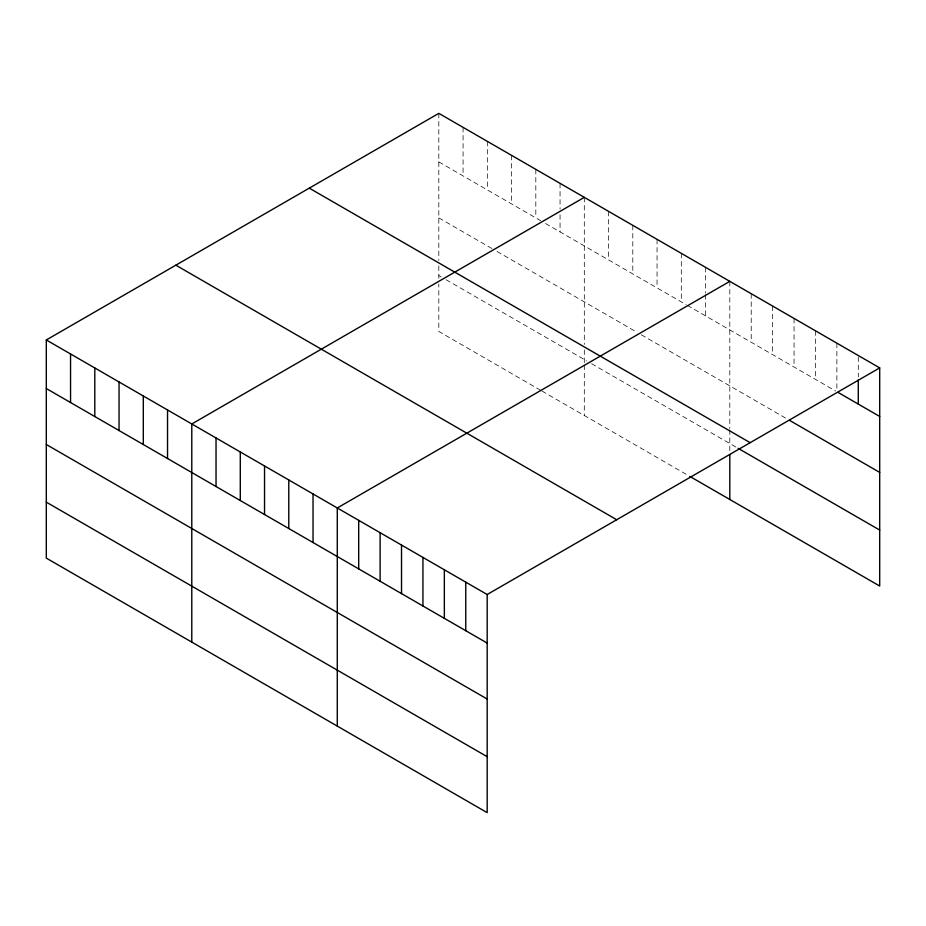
<?xml version="1.0" encoding="UTF-8"?>
<svg xmlns="http://www.w3.org/2000/svg" width="926" height="926" viewBox="0 0 926 926"><rect width="100%" height="100%" fill="white"/><g stroke="black" fill="none" stroke-linecap="round" stroke-linejoin="round"><path stroke-width="0.69" stroke-dasharray="4.63 3.47" d="M438.82 113.354L438.82 260.426M438.82 161.911L540.657 220.712M545.507 223.513L686.154 304.712M687.37 305.406L835.68 391.038M438.82 217.876L492.169 248.666M497.019 251.467L636.44 331.971M641.29 334.772L786.903 418.841M438.82 275.531L441.239 276.932M446.089 279.733L586.737 360.932M591.587 363.721L736.934 447.652M540.657 390.286L438.82 331.485L438.82 283.923M541.872 390.992L688.574 475.686M858.286 356.961L858.286 376.951M836.872 343.164L836.872 391.721M815.459 330.802L815.459 379.359M794.045 318.44L794.045 366.997M772.631 306.078L772.631 354.635M751.217 293.716L751.217 342.273M729.804 281.354L729.804 428.425M729.804 429.803L729.804 451.923M705.554 267.348L705.554 293.056M705.554 294.48L705.554 315.905M681.304 253.354L681.304 301.911M657.055 239.348L657.055 287.905M632.805 225.354L632.805 273.911M608.556 211.348L608.556 259.905M584.306 197.354L584.306 344.426M584.306 349.912L584.306 363.721M584.306 365.122L584.306 415.485M560.056 183.348L560.056 209.056M560.056 214.774L560.056 231.905M535.818 169.354L535.818 217.911M511.569 155.348L511.569 203.905M487.319 141.354L487.319 189.911M463.069 127.348L463.069 175.905M438.82 265.924L438.82 278.321"/><path stroke-width="1.39" d="M46.3 339.969L487.18 594.515L487.18 812.646L46.3 558.112L46.3 339.969L438.82 113.354L879.7 367.888L879.7 586.031L689.789 476.381M584.306 197.354L191.786 423.969L191.786 642.112M729.804 281.354L337.284 507.969L337.284 726.1M487.18 594.515L879.7 367.888M838.065 392.416L879.7 416.457M789.288 420.207L879.7 472.41M309.284 188.14L750.164 442.674M738.126 448.334L879.7 530.066M175.836 265.183L616.716 519.729M46.3 388.526L487.18 643.072M46.3 444.492L487.18 699.026M46.3 502.147L487.18 756.692M858.286 379.81L858.286 404.083M729.804 454.712L729.804 499.484M465.766 582.153L465.766 630.71M444.353 569.779L444.353 618.348M422.939 557.417L422.939 605.974M401.525 545.055L401.525 593.612M380.111 532.693L380.111 581.25M358.698 520.331L358.698 568.888M313.034 493.963L313.034 542.532M288.785 479.969L288.785 528.526M264.535 465.963L264.535 514.532M240.285 451.969L240.285 500.526M216.036 437.963L216.036 486.532M167.537 409.963L167.537 458.532M143.298 395.969L143.298 444.526M119.049 381.975L119.049 430.532M94.799 367.969L94.799 416.526M70.55 353.975L70.55 402.532"/></g></svg>
